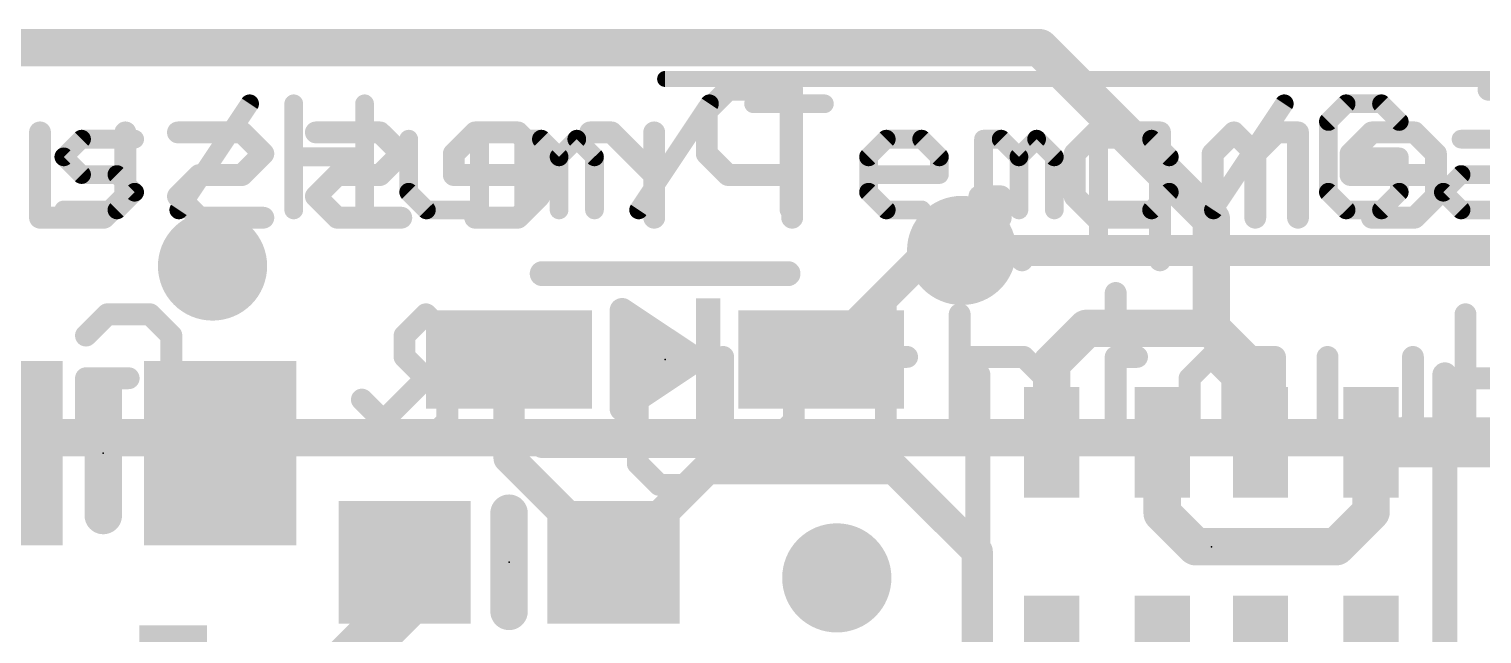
# Model space of a CAD drawing. Extents: x -3.4 to 34.1, y -8.2 to 24.4.
# Drawn here: x 7.52 to 19.35, y 10.72 to 15.65 of the extents above; entities that cross this region are included whole.
import ezdxf

# ---------------------------------------------------------------- set-up
doc = ezdxf.new("R2010")
doc.units = 0
for name, color, linetype in [('1', 12, 'CONTINUOUS'), ('16', 5, 'CONTINUOUS'), ('18', 110, 'CONTINUOUS'), ('21', 40, 'CONTINUOUS'), ('22', 6, 'CONTINUOUS'), ('23', 40, 'CONTINUOUS'), ('47', 253, 'CONTINUOUS')]:
    doc.layers.add(name, color=color, linetype=linetype)

# ---------------------------------------------------------------- blocks, each defined once
blk = doc.blocks.new('RECT')
blk.add_solid([(-0.5, -0.5), (0.5, -0.5), (-0.5, 0.5), (0.5, 0.5)])
blk = doc.blocks.new('ROUNDV')
at = {"const_width": 0.5}
blk.add_lwpolyline([(0, -0.25, 1), (0, 0.25, 1), (0, -0.25)], format="xyb", dxfattribs=at)

msp = doc.modelspace()

# ---------------------------------------------------------------- linework, layer by layer
at = {"layer": '1'}
for points, const_width in [([(7.112, 15.494), (15.748, 15.494)], 0.3048), ([(15.748, 15.494), (17.145, 14.097)], 0.3048), ([(17.145, 14.097), (17.145, 13.208)], 0.3048), ([(13.97, 12.954), (14.859, 13.843)], 0.254), ([(14.859, 13.843), (15.113, 13.843)], 0.254), ([(16.129, 13.208), (15.845, 12.924)], 0.3048), ([(17.145, 13.208), (16.129, 13.208)], 0.3048), ([(17.545, 12.808), (17.145, 13.208)], 0.3048), ([(11.43, 12.954), (11.43, 12.153)], 0.254), ([(15.845, 12.924), (15.845, 12.28)], 0.3048), ([(17.545, 12.28), (17.545, 12.808)], 0.3048), ([(16.745, 12.28), (16.745, 11.703)], 0.3048), ([(18.445, 12.28), (19.812, 12.28)], 0.4064), ([(18.445, 11.714), (18.445, 12.28)], 0.3048), ([(12.28, 11.303), (11.43, 12.153)], 0.254), ([(13.042, 12.065), (12.28, 11.303)], 0.254), ([(14.566, 12.065), (13.042, 12.065)], 0.254), ([(15.24, 11.391), (14.566, 12.065)], 0.254), ([(16.745, 11.703), (17.018, 11.43)], 0.3048), ([(18.161, 11.43), (18.445, 11.714)], 0.3048), ([(10.58, 10.961), (10.58, 11.303)], 0.4064), ([(15.24, 9.525), (15.24, 11.391)], 0.254), ([(17.018, 11.43), (18.161, 11.43)], 0.3048), ([(10.033, 10.414), (10.58, 10.961)], 0.4064)]:
    msp.add_lwpolyline(points, dxfattribs=dict(at, const_width=const_width))
for points, const_width in [([(15.8019, 15.5479, 1), (15.6941, 15.4401)], 0.1524), ([(15.748, 15.4178, 1), (15.748, 15.5702)], 0.1524), ([(17.2212, 14.097, 1), (17.0688, 14.097)], 0.1524), ([(17.0911, 14.0431, 1), (17.1989, 14.1509)], 0.1524), ([(14.859, 13.9065, 1), (14.859, 13.7795)], 0.127), ([(14.9039, 13.7981, 1), (14.8141, 13.8879)], 0.127), ([(15.113, 13.7795, 1), (15.113, 13.9065)], 0.127), ([(16.129, 13.2842, 1), (16.129, 13.1318)], 0.1524), ([(16.1829, 13.1541, 1), (16.0751, 13.2619)], 0.1524), ([(17.1989, 13.2619, 1), (17.0911, 13.1541)], 0.1524), ([(17.145, 13.1318, 1), (17.145, 13.2842)], 0.1524), ([(17.0688, 13.208, 1), (17.2212, 13.208)], 0.1524), ([(11.4935, 12.954, 1), (11.3665, 12.954)], 0.127), ([(13.9251, 12.9989, 1), (14.0149, 12.9091)], 0.127), ([(15.9212, 12.924, 1), (15.7688, 12.924)], 0.1524), ([(15.7911, 12.9779, 1), (15.8989, 12.8701)], 0.1524), ([(17.6212, 12.808, 1), (17.4688, 12.808)], 0.1524), ([(17.4911, 12.7541, 1), (17.5989, 12.8619)], 0.1524), ([(16.8212, 12.28, 1), (16.6688, 12.28)], 0.1524), ([(18.445, 12.3816, 1), (18.445, 12.1784)], 0.2032), ([(18.5212, 12.28, 1), (18.3688, 12.28)], 0.1524), ([(15.7688, 12.28, 1), (15.9212, 12.28)], 0.1524), ([(17.4688, 12.28, 1), (17.6212, 12.28)], 0.1524), ([(11.4749, 12.1979, 1), (11.3851, 12.1081)], 0.127), ([(11.3665, 12.153, 1), (11.4935, 12.153)], 0.127), ([(13.042, 12.1285, 1), (13.042, 12.0015)], 0.127), ([(13.0869, 12.0201, 1), (12.9971, 12.1099)], 0.127), ([(14.6109, 12.1099, 1), (14.5211, 12.0201)], 0.127), ([(14.566, 12.0015, 1), (14.566, 12.1285)], 0.127), ([(16.7989, 11.7569, 1), (16.6911, 11.6491)], 0.1524), ([(18.4989, 11.6601, 1), (18.3911, 11.7679)], 0.1524), ([(16.6688, 11.703, 1), (16.8212, 11.703)], 0.1524), ([(18.3688, 11.714, 1), (18.5212, 11.714)], 0.1524), ([(10.6816, 11.303, 1), (10.4784, 11.303)], 0.2032), ([(15.3035, 11.391, 1), (15.1765, 11.391)], 0.127), ([(15.1951, 11.3461, 1), (15.2849, 11.4359)], 0.127), ([(17.018, 11.5062, 1), (17.018, 11.3538)], 0.1524), ([(16.9641, 11.3761, 1), (17.0719, 11.4839)], 0.1524), ([(18.1071, 11.4839, 1), (18.2149, 11.3761)], 0.1524), ([(18.161, 11.3538, 1), (18.161, 11.5062)], 0.1524), ([(12.2351, 11.3479, 1), (12.3249, 11.2581)], 0.127), ([(12.2351, 11.2581, 1), (12.3249, 11.3479)], 0.127), ([(10.6518, 10.8892, 1), (10.5082, 11.0328)], 0.2032), ([(10.4784, 10.961, 1), (10.6816, 10.961)], 0.2032)]:
    msp.add_lwpolyline(points, format="xyb", dxfattribs=dict(at, const_width=const_width))
at = {"layer": '16'}
for points, const_width in [([(15.113, 13.843), (20.828, 13.843)], 0.254), ([(5.8166, 12.319), (19.812, 12.319)], 0.3048)]:
    msp.add_lwpolyline(points, dxfattribs=dict(at, const_width=const_width))
at = {"layer": '16', "const_width": 0.127}
msp.add_lwpolyline([(15.113, 13.9065, 1), (15.113, 13.7795)], format="xyb", dxfattribs=at)
at = {"layer": '21'}
for points, const_width in [([(8.7424, 14.1732), (9.3186, 15.0375)], 0.1524), ([(9.6779, 14.1732), (9.6779, 15.0375)], 0.1524), ([(10.2541, 15.0375), (10.2541, 14.1732)], 0.1524), ([(12.4845, 14.1732), (13.0607, 15.0375)], 0.1524), ([(13.42, 15.0375), (13.9962, 15.0375)], 0.1524), ([(13.7081, 14.1732), (13.7081, 15.0375)], 0.1524), ([(17.1621, 14.1732), (17.7383, 15.0375)], 0.1524), ([(18.2416, 15.0375), (18.0976, 14.8935)], 0.1524), ([(18.5298, 15.0375), (18.2416, 15.0375)], 0.1524), ([(18.6738, 14.8935), (18.5298, 15.0375)], 0.1524), ([(18.0976, 14.8935), (18.0976, 14.3173)], 0.1524), ([(7.8069, 14.6054), (7.9509, 14.7494)], 0.1524), ([(7.9509, 14.7494), (8.3831, 14.7494)], 0.1524), ([(10.6134, 14.7494), (10.6134, 14.3173)], 0.1524), ([(11.1897, 14.1732), (11.1897, 14.7494)], 0.1524), ([(11.549, 14.1732), (11.549, 14.7494)], 0.1524), ([(11.549, 14.7494), (11.693, 14.7494)], 0.1524), ([(11.693, 14.7494), (11.8371, 14.6054)], 0.1524), ([(11.8371, 14.6054), (11.9811, 14.7494)], 0.1524), ([(11.9811, 14.7494), (12.1252, 14.6054)], 0.1524), ([(14.3555, 14.6054), (14.4996, 14.7494)], 0.1524), ([(14.4996, 14.7494), (14.7877, 14.7494)], 0.1524), ([(14.7877, 14.7494), (14.9317, 14.6054)], 0.1524), ([(15.291, 14.1732), (15.291, 14.7494)], 0.1524), ([(15.291, 14.7494), (15.4351, 14.7494)], 0.1524), ([(15.4351, 14.7494), (15.5791, 14.6054)], 0.1524), ([(15.5791, 14.6054), (15.7232, 14.7494)], 0.1524), ([(15.7232, 14.7494), (15.8673, 14.6054)], 0.1524), ([(16.2265, 13.8851), (16.2265, 14.7494)], 0.1524), ([(16.2265, 14.7494), (16.6587, 14.7494)], 0.1524), ([(16.6587, 14.7494), (16.8028, 14.6054)], 0.1524), ([(19.1772, 14.7494), (19.4653, 14.7494)], 0.1524), ([(7.9509, 14.4613), (7.8069, 14.6054)], 0.1524), ([(9.6779, 14.6054), (10.2541, 14.6054)], 0.1524), ([(11.8371, 14.6054), (11.8371, 14.1732)], 0.1524), ([(12.1252, 14.6054), (12.1252, 14.1732)], 0.1524), ([(14.3555, 14.3173), (14.3555, 14.6054)], 0.1524), ([(14.9317, 14.6054), (14.9317, 14.4613)], 0.1524), ([(15.5791, 14.6054), (15.5791, 14.1732)], 0.1524), ([(15.8673, 14.6054), (15.8673, 14.1732)], 0.1524), ([(16.8028, 14.6054), (16.8028, 14.3173)], 0.1524), ([(18.6738, 14.6054), (18.3857, 14.6054)], 0.1524), ([(18.6738, 14.3173), (18.6738, 14.6054)], 0.1524), ([(8.239, 14.4613), (7.9509, 14.4613)], 0.1524), ([(8.3831, 14.3173), (8.239, 14.4613)], 0.1524), ([(14.9317, 14.4613), (14.3555, 14.4613)], 0.1524), ([(19.0331, 14.3173), (19.1772, 14.4613)], 0.1524), ([(19.1772, 14.4613), (19.6093, 14.4613)], 0.1524), ([(8.239, 14.1732), (8.3831, 14.3173)], 0.1524), ([(10.6134, 14.3173), (10.7575, 14.1732)], 0.1524), ([(14.4996, 14.1732), (14.3555, 14.3173)], 0.1524), ([(16.8028, 14.3173), (16.6587, 14.1732)], 0.1524), ([(18.0976, 14.3173), (18.2416, 14.1732)], 0.1524), ([(18.5298, 14.1732), (18.6738, 14.3173)], 0.1524), ([(19.1772, 14.1732), (19.0331, 14.3173)], 0.1524), ([(7.8069, 14.1732), (8.239, 14.1732)], 0.1524), ([(10.7575, 14.1732), (11.1897, 14.1732)], 0.1524), ([(14.7877, 14.1732), (14.4996, 14.1732)], 0.1524), ([(16.6587, 14.1732), (16.2265, 14.1732)], 0.1524), ([(18.2416, 14.1732), (18.5298, 14.1732)], 0.1524), ([(19.6093, 14.1732), (19.1772, 14.1732)], 0.1524), ([(11.7, 13.654), (13.7, 13.654)], 0.2032), ([(12.35, 12.554), (12.35, 13.354)], 0.2032), ([(12.35, 13.354), (12.95, 12.954)], 0.2032), ([(12.5, 12.754), (12.5, 13.154)], 0.2032), ([(12.5, 13.154), (12.8, 12.954)], 0.2032), ([(12.95, 12.954), (12.35, 12.554)], 0.2032), ([(12.5, 13.0048), (12.7238, 13.0048)], 0.2032), ([(12.8, 12.954), (12.5, 12.754)], 0.2032), ([(12.5, 12.8016), (12.5714, 12.8016)], 0.2032), ([(15.245, 10.03), (15.245, 12.83)], 0.2032), ([(19.045, 12.83), (19.045, 10.03)], 0.2032), ([(8.128, 12.7), (8.128, 11.684)], 0.3048), ([(13.7, 12.254), (11.7, 12.254)], 0.2032), ([(11.43, 10.903), (11.43, 11.703)], 0.3048)]:
    msp.add_lwpolyline(points, dxfattribs=dict(at, const_width=const_width))
for points, const_width in [([(9.3503, 15.0164, 1), (9.2869, 15.0587)], 0.0762), ([(9.716, 15.0375, 1), (9.6398, 15.0375)], 0.0762), ([(10.2922, 15.0375, 1), (10.216, 15.0375)], 0.0762), ([(13.0924, 15.0164, 1), (13.029, 15.0587)], 0.0762), ([(13.42, 15.0756, 1), (13.42, 14.9994)], 0.0762), ([(13.7462, 15.0375, 1), (13.67, 15.0375)], 0.0762), ([(13.9962, 14.9994, 1), (13.9962, 15.0756)], 0.0762), ([(17.77, 15.0164, 1), (17.7066, 15.0587)], 0.0762), ([(18.2416, 15.0756, 1), (18.2416, 14.9994)], 0.0762), ([(18.2686, 15.0106, 1), (18.2147, 15.0645)], 0.0762), ([(18.5567, 15.0645, 1), (18.5028, 15.0106)], 0.0762), ([(18.5298, 14.9994, 1), (18.5298, 15.0756)], 0.0762), ([(18.0706, 14.9204, 1), (18.1245, 14.8665)], 0.0762), ([(18.1357, 14.8935, 1), (18.0595, 14.8935)], 0.0762), ([(18.6469, 14.8665, 1), (18.7008, 14.9204)], 0.0762), ([(7.9509, 14.7875, 1), (7.9509, 14.7113)], 0.0762), ([(7.9779, 14.7225, 1), (7.924, 14.7764)], 0.0762), ([(8.3831, 14.7113, 1), (8.3831, 14.7875)], 0.0762), ([(10.6515, 14.7494, 1), (10.5753, 14.7494)], 0.0762), ([(11.2278, 14.7494, 1), (11.1516, 14.7494)], 0.0762), ([(11.5871, 14.7494, 1), (11.5109, 14.7494)], 0.0762), ([(11.549, 14.7875, 1), (11.549, 14.7113)], 0.0762), ([(11.72, 14.7764, 1), (11.6661, 14.7225)], 0.0762), ([(11.693, 14.7113, 1), (11.693, 14.7875)], 0.0762), ([(12.0081, 14.7764, 1), (11.9542, 14.7225)], 0.0762), ([(12.0081, 14.7225, 1), (11.9542, 14.7764)], 0.0762), ([(14.4996, 14.7875, 1), (14.4996, 14.7113)], 0.0762), ([(14.5265, 14.7225, 1), (14.4726, 14.7764)], 0.0762), ([(14.8146, 14.7764, 1), (14.7607, 14.7225)], 0.0762), ([(14.7877, 14.7113, 1), (14.7877, 14.7875)], 0.0762), ([(15.3291, 14.7494, 1), (15.2529, 14.7494)], 0.0762), ([(15.291, 14.7875, 1), (15.291, 14.7113)], 0.0762), ([(15.462, 14.7764, 1), (15.4081, 14.7225)], 0.0762), ([(15.4351, 14.7113, 1), (15.4351, 14.7875)], 0.0762), ([(15.7501, 14.7764, 1), (15.6963, 14.7225)], 0.0762), ([(15.7501, 14.7225, 1), (15.6963, 14.7764)], 0.0762), ([(16.2646, 14.7494, 1), (16.1884, 14.7494)], 0.0762), ([(16.2265, 14.7875, 1), (16.2265, 14.7113)], 0.0762), ([(16.6857, 14.7764, 1), (16.6318, 14.7225)], 0.0762), ([(16.6587, 14.7113, 1), (16.6587, 14.7875)], 0.0762), ([(19.1772, 14.7875, 1), (19.1772, 14.7113)], 0.0762), ([(7.8338, 14.6323, 1), (7.7799, 14.5784)], 0.0762), ([(7.7799, 14.6323, 1), (7.8338, 14.5784)], 0.0762), ([(9.6779, 14.6435, 1), (9.6779, 14.5673)], 0.0762), ([(10.2541, 14.5673, 1), (10.2541, 14.6435)], 0.0762), ([(11.8101, 14.6323, 1), (11.864, 14.5784)], 0.0762), ([(11.8752, 14.6054, 1), (11.799, 14.6054)], 0.0762), ([(11.8101, 14.5784, 1), (11.864, 14.6323)], 0.0762), ([(12.1633, 14.6054, 1), (12.0871, 14.6054)], 0.0762), ([(12.0982, 14.5784, 1), (12.1521, 14.6323)], 0.0762), ([(14.3936, 14.6054, 1), (14.3174, 14.6054)], 0.0762), ([(14.3286, 14.6323, 1), (14.3825, 14.5784)], 0.0762), ([(14.9698, 14.6054, 1), (14.8936, 14.6054)], 0.0762), ([(14.9048, 14.5784, 1), (14.9587, 14.6323)], 0.0762), ([(15.6172, 14.6054, 1), (15.541, 14.6054)], 0.0762), ([(15.5522, 14.6323, 1), (15.6061, 14.5784)], 0.0762), ([(15.5522, 14.5784, 1), (15.6061, 14.6323)], 0.0762), ([(15.9054, 14.6054, 1), (15.8292, 14.6054)], 0.0762), ([(15.8403, 14.5784, 1), (15.8942, 14.6323)], 0.0762), ([(16.8409, 14.6054, 1), (16.7647, 14.6054)], 0.0762), ([(16.7758, 14.5784, 1), (16.8297, 14.6323)], 0.0762), ([(18.3857, 14.6435, 1), (18.3857, 14.5673)], 0.0762), ([(18.7119, 14.6054, 1), (18.6357, 14.6054)], 0.0762), ([(18.6738, 14.5673, 1), (18.6738, 14.6435)], 0.0762), ([(7.9509, 14.4994, 1), (7.9509, 14.4232)], 0.0762), ([(7.924, 14.4344, 1), (7.9779, 14.4883)], 0.0762), ([(8.266, 14.4883, 1), (8.2121, 14.4344)], 0.0762), ([(8.239, 14.4232, 1), (8.239, 14.4994)], 0.0762), ([(14.3555, 14.4994, 1), (14.3555, 14.4232)], 0.0762), ([(14.8936, 14.4613, 1), (14.9698, 14.4613)], 0.0762), ([(14.9317, 14.4232, 1), (14.9317, 14.4994)], 0.0762), ([(19.1772, 14.4994, 1), (19.1772, 14.4232)], 0.0762), ([(19.2041, 14.4344, 1), (19.1502, 14.4883)], 0.0762), ([(8.41, 14.2903, 1), (8.3562, 14.3442)], 0.0762), ([(8.3562, 14.2903, 1), (8.41, 14.3442)], 0.0762), ([(10.6404, 14.3442, 1), (10.5865, 14.2903)], 0.0762), ([(10.5753, 14.3173, 1), (10.6515, 14.3173)], 0.0762), ([(14.3825, 14.3442, 1), (14.3286, 14.2903)], 0.0762), ([(14.3174, 14.3173, 1), (14.3936, 14.3173)], 0.0762), ([(16.7647, 14.3173, 1), (16.8409, 14.3173)], 0.0762), ([(16.8297, 14.2903, 1), (16.7758, 14.3442)], 0.0762), ([(18.1245, 14.3442, 1), (18.0706, 14.2903)], 0.0762), ([(18.0595, 14.3173, 1), (18.1357, 14.3173)], 0.0762), ([(18.6357, 14.3173, 1), (18.7119, 14.3173)], 0.0762), ([(18.7008, 14.2903, 1), (18.6469, 14.3442)], 0.0762), ([(19.06, 14.3442, 1), (19.0062, 14.2903)], 0.0762), ([(19.0062, 14.3442, 1), (19.06, 14.2903)], 0.0762), ([(7.8069, 14.2113, 1), (7.8069, 14.1351)], 0.0762), ([(8.2121, 14.2001, 1), (8.266, 14.1463)], 0.0762), ([(8.239, 14.1351, 1), (8.239, 14.2113)], 0.0762), ([(8.7107, 14.1943, 1), (8.7741, 14.1521)], 0.0762), ([(9.6398, 14.1732, 1), (9.716, 14.1732)], 0.0762), ([(10.216, 14.1732, 1), (10.2922, 14.1732)], 0.0762), ([(10.7575, 14.2113, 1), (10.7575, 14.1351)], 0.0762), ([(10.7305, 14.1463, 1), (10.7844, 14.2001)], 0.0762), ([(11.1516, 14.1732, 1), (11.2278, 14.1732)], 0.0762), ([(11.1897, 14.1351, 1), (11.1897, 14.2113)], 0.0762), ([(11.5109, 14.1732, 1), (11.5871, 14.1732)], 0.0762), ([(11.799, 14.1732, 1), (11.8752, 14.1732)], 0.0762), ([(12.0871, 14.1732, 1), (12.1633, 14.1732)], 0.0762), ([(12.4528, 14.1943, 1), (12.5162, 14.1521)], 0.0762), ([(13.67, 14.1732, 1), (13.7462, 14.1732)], 0.0762), ([(14.4996, 14.2113, 1), (14.4996, 14.1351)], 0.0762), ([(14.4726, 14.1463, 1), (14.5265, 14.2001)], 0.0762), ([(14.7877, 14.1351, 1), (14.7877, 14.2113)], 0.0762), ([(15.2529, 14.1732, 1), (15.3291, 14.1732)], 0.0762), ([(15.541, 14.1732, 1), (15.6172, 14.1732)], 0.0762), ([(15.8292, 14.1732, 1), (15.9054, 14.1732)], 0.0762), ([(16.2265, 14.2113, 1), (16.2265, 14.1351)], 0.0762), ([(16.6318, 14.2001, 1), (16.6857, 14.1463)], 0.0762), ([(16.6587, 14.1351, 1), (16.6587, 14.2113)], 0.0762), ([(17.1304, 14.1943, 1), (17.1938, 14.1521)], 0.0762), ([(18.2416, 14.2113, 1), (18.2416, 14.1351)], 0.0762), ([(18.2147, 14.1463, 1), (18.2686, 14.2001)], 0.0762), ([(18.5028, 14.2001, 1), (18.5567, 14.1463)], 0.0762), ([(18.5298, 14.1351, 1), (18.5298, 14.2113)], 0.0762), ([(19.1772, 14.2113, 1), (19.1772, 14.1351)], 0.0762), ([(19.1502, 14.1463, 1), (19.2041, 14.2001)], 0.0762), ([(16.1884, 13.8851, 1), (16.2646, 13.8851)], 0.0762), ([(11.7, 13.7048, 1), (11.7, 13.6032)], 0.1016), ([(13.7, 13.6032, 1), (13.7, 13.7048)], 0.1016), ([(12.4008, 13.354, 1), (12.2992, 13.354)], 0.1016), ([(12.3782, 13.3963, 1), (12.3218, 13.3117)], 0.1016), ([(12.5508, 13.154, 1), (12.4492, 13.154)], 0.1016), ([(12.5282, 13.1963, 1), (12.4718, 13.1117)], 0.1016), ([(12.5, 13.0556, 1), (12.5, 12.954)], 0.1016), ([(12.7238, 12.954, 1), (12.7238, 13.0556)], 0.1016), ([(12.8282, 12.9117, 1), (12.7718, 12.9963)], 0.1016), ([(12.7718, 12.9117, 1), (12.8282, 12.9963)], 0.1016), ([(12.9782, 12.9117, 1), (12.9218, 12.9963)], 0.1016), ([(12.9218, 12.9117, 1), (12.9782, 12.9963)], 0.1016), ([(12.5, 12.8524, 1), (12.5, 12.7508)], 0.1016), ([(12.5714, 12.7508, 1), (12.5714, 12.8524)], 0.1016), ([(15.2958, 12.83, 1), (15.1942, 12.83)], 0.1016), ([(19.0958, 12.83, 1), (18.9942, 12.83)], 0.1016), ([(8.2042, 12.7, 1), (8.0518, 12.7)], 0.1524), ([(12.4718, 12.7963, 1), (12.5282, 12.7117)], 0.1016), ([(12.4492, 12.754, 1), (12.5508, 12.754)], 0.1016), ([(12.3218, 12.5963, 1), (12.3782, 12.5117)], 0.1016), ([(12.2992, 12.554, 1), (12.4008, 12.554)], 0.1016), ([(11.7, 12.3048, 1), (11.7, 12.2032)], 0.1016), ([(13.7, 12.2032, 1), (13.7, 12.3048)], 0.1016), ([(11.5062, 11.703, 1), (11.3538, 11.703)], 0.1524), ([(8.0518, 11.684, 1), (8.2042, 11.684)], 0.1524), ([(11.3538, 10.903, 1), (11.5062, 10.903)], 0.1524)]:
    msp.add_lwpolyline(points, format="xyb", dxfattribs=dict(at, const_width=const_width))
at = {"layer": '22', "const_width": 0.1778}
for points in [[(13.2126, 15.152), (13.0389, 14.9783)], [(13.7337, 15.152), (13.2126, 15.152)], [(13.7337, 14.1097), (13.7337, 15.152)], [(20.0953, 15.152), (19.4004, 15.152)], [(13.0389, 14.9783), (13.0389, 14.6308)], [(7.6129, 14.1097), (7.6129, 14.8046)], [(8.3077, 14.8046), (8.3077, 14.2834)], [(9.2566, 14.8046), (8.7355, 14.8046)], [(9.4303, 14.6308), (9.2566, 14.8046)], [(10.3793, 14.8046), (9.8581, 14.8046)], [(10.553, 14.6308), (10.3793, 14.8046)], [(11.1544, 14.8046), (10.9807, 14.6308)], [(11.5019, 14.8046), (11.1544, 14.8046)], [(11.6756, 14.6308), (11.5019, 14.8046)], [(12.2637, 14.8046), (12.09, 14.8046)], [(12.6111, 14.4571), (12.2637, 14.8046)], [(12.6111, 14.1097), (12.6111, 14.8046)], [(16.2062, 14.8046), (16.0325, 14.6308)], [(16.7274, 14.8046), (16.2062, 14.8046)], [(16.7274, 13.7623), (16.7274, 14.8046)], [(17.3289, 14.8046), (17.1552, 14.6308)], [(17.5026, 14.6308), (17.3289, 14.8046)], [(17.6763, 14.8046), (17.5026, 14.6308)], [(17.85, 14.8046), (17.6763, 14.8046)], [(17.85, 14.1097), (17.85, 14.8046)], [(18.4515, 14.8046), (18.2778, 14.6308)], [(18.7989, 14.8046), (18.4515, 14.8046)], [(18.9726, 14.6308), (18.7989, 14.8046)], [(9.2566, 14.4571), (9.4303, 14.6308)], [(10.3793, 14.4571), (10.553, 14.6308)], [(10.9807, 14.6308), (10.9807, 14.4571)], [(11.6756, 14.2834), (11.6756, 14.6308)], [(13.0389, 14.6308), (13.2126, 14.4571)], [(16.0325, 14.6308), (16.0325, 14.2834)], [(17.1552, 14.6308), (17.1552, 14.1097)], [(17.5026, 14.6308), (17.5026, 14.1097)], [(18.2778, 14.6308), (18.2778, 14.4571)], [(18.9726, 14.2834), (18.9726, 14.6308)], [(8.7355, 14.2834), (8.9092, 14.4571)], [(8.9092, 14.4571), (9.2566, 14.4571)], [(9.8581, 14.2834), (10.0318, 14.4571)], [(10.0318, 14.4571), (10.3793, 14.4571)], [(10.9807, 14.4571), (11.6756, 14.4571)], [(13.2126, 14.4571), (13.7337, 14.4571)], [(18.2778, 14.4571), (18.9726, 14.4571)], [(8.3077, 14.2834), (8.134, 14.1097)], [(8.9092, 14.1097), (8.7355, 14.2834)], [(10.0318, 14.1097), (9.8581, 14.2834)], [(11.5019, 14.1097), (11.6756, 14.2834)], [(15.2573, 14.1097), (15.2573, 14.2834)], [(15.2573, 14.2834), (15.4311, 14.2834)], [(15.4311, 14.2834), (15.4311, 14.1097)], [(16.0325, 14.2834), (16.2062, 14.1097)], [(18.7989, 14.1097), (18.9726, 14.2834)], [(8.134, 14.1097), (7.6129, 14.1097)], [(9.4303, 14.1097), (8.9092, 14.1097)], [(10.553, 14.1097), (10.0318, 14.1097)], [(11.1544, 14.1097), (11.5019, 14.1097)], [(15.6048, 13.7623), (15.2573, 14.1097)], [(15.4311, 14.1097), (15.2573, 14.1097)], [(16.2062, 14.1097), (16.7274, 14.1097)], [(18.4515, 14.1097), (18.7989, 14.1097)], [(14.4955, 13.4969), (14.4955, 13.3232)], [(16.3666, 13.4969), (16.3666, 13.3232)], [(7.9871, 13.1495), (8.1608, 13.3232)], [(8.1608, 13.3232), (8.5082, 13.3232)], [(8.5082, 13.3232), (8.6819, 13.1495)], [(10.5797, 13.1495), (10.7535, 13.3232)], [(10.7535, 13.3232), (10.9272, 13.1495)], [(15.097, 13.3232), (15.097, 12.2809)], [(19.2133, 13.3232), (19.2133, 12.2809)], [(8.6819, 13.1495), (8.6819, 12.4546)], [(10.5797, 12.9758), (10.5797, 13.1495)], [(10.9272, 13.1495), (10.9272, 12.9758)], [(13.7471, 13.1495), (13.7471, 12.4546)], [(10.9272, 12.9758), (10.2323, 12.2809)], [(10.9272, 12.6283), (10.5797, 12.9758)], [(12.4776, 12.9758), (12.4776, 12.1072)], [(13.1724, 12.9758), (13.1724, 12.4546)], [(13.9208, 12.9758), (13.5734, 12.9758)], [(14.6692, 12.9758), (14.4955, 12.9758)], [(14.4955, 12.9758), (14.4955, 12.2809)], [(15.6182, 12.9758), (15.097, 12.9758)], [(15.7919, 12.802), (15.6182, 12.9758)], [(16.5403, 12.9758), (16.3666, 12.9758)], [(16.3666, 12.9758), (16.3666, 12.2809)], [(17.1418, 12.9758), (16.9681, 12.802)], [(17.3155, 12.802), (17.1418, 12.9758)], [(17.4892, 12.9758), (17.3155, 12.802)], [(17.6629, 12.9758), (17.4892, 12.9758)], [(17.6629, 12.2809), (17.6629, 12.9758)], [(18.0907, 12.2809), (18.0907, 12.9758)], [(18.7855, 12.9758), (18.7855, 12.4546)], [(7.9871, 12.4546), (7.9871, 12.802)], [(7.9871, 12.802), (8.3345, 12.802)], [(15.7919, 12.4546), (15.7919, 12.802)], [(16.9681, 12.802), (16.9681, 12.2809)], [(17.3155, 12.802), (17.3155, 12.2809)], [(19.9082, 12.802), (19.2133, 12.802)], [(7.5593, 12.4546), (7.3856, 12.6283)], [(10.2323, 12.6283), (10.5797, 12.2809)], [(10.9272, 12.4546), (10.9272, 12.6283)], [(7.3856, 12.2809), (7.5593, 12.4546)], [(8.1608, 12.2809), (7.9871, 12.4546)], [(8.6819, 12.4546), (8.5082, 12.2809)], [(10.7535, 12.2809), (10.9272, 12.4546)], [(13.1724, 12.4546), (12.9987, 12.2809)], [(13.7471, 12.4546), (13.5734, 12.2809)], [(15.6182, 12.2809), (15.7919, 12.4546)], [(18.7855, 12.4546), (18.6118, 12.2809)], [(8.5082, 12.2809), (8.1608, 12.2809)], [(10.5797, 12.2809), (10.7535, 12.2809)], [(12.9987, 12.2809), (12.4776, 12.2809)], [(14.6692, 12.2809), (14.3218, 12.2809)], [(15.097, 12.2809), (15.6182, 12.2809)], [(16.5403, 12.2809), (16.1929, 12.2809)], [(18.6118, 12.2809), (18.0907, 12.2809)], [(12.4776, 12.1072), (12.6513, 11.9335)], [(12.6513, 11.9335), (12.825, 11.9335)]]:
    msp.add_lwpolyline(points, dxfattribs=at)
at = {"layer": '22', "const_width": 0.0889}
for points in [[(13.2126, 15.1964, 1), (13.2126, 15.1075)], [(13.244, 15.1206, 1), (13.1812, 15.1834)], [(13.7782, 15.152, 1), (13.6893, 15.152)], [(13.7337, 15.1075, 1), (13.7337, 15.1964)], [(19.4004, 15.1964, 1), (19.4004, 15.1075)], [(13.0074, 15.0097, 1), (13.0703, 14.9468)], [(13.0833, 14.9783, 1), (12.9944, 14.9783)], [(7.6573, 14.8046, 1), (7.5684, 14.8046)], [(8.3522, 14.8046, 1), (8.2633, 14.8046)], [(8.7355, 14.849, 1), (8.7355, 14.7601)], [(9.2881, 14.836, 1), (9.2252, 14.7731)], [(9.2566, 14.7601, 1), (9.2566, 14.849)], [(9.8581, 14.849, 1), (9.8581, 14.7601)], [(10.4107, 14.836, 1), (10.3478, 14.7731)], [(10.3793, 14.7601, 1), (10.3793, 14.849)], [(11.1544, 14.849, 1), (11.1544, 14.7601)], [(11.1859, 14.7731, 1), (11.123, 14.836)], [(11.5333, 14.836, 1), (11.4704, 14.7731)], [(11.5019, 14.7601, 1), (11.5019, 14.849)], [(12.09, 14.849, 1), (12.09, 14.7601)], [(12.2951, 14.836, 1), (12.2323, 14.7731)], [(12.2637, 14.7601, 1), (12.2637, 14.849)], [(12.6556, 14.8046, 1), (12.5667, 14.8046)], [(16.2062, 14.849, 1), (16.2062, 14.7601)], [(16.2377, 14.7731, 1), (16.1748, 14.836)], [(16.7718, 14.8046, 1), (16.6829, 14.8046)], [(16.7274, 14.7601, 1), (16.7274, 14.849)], [(17.3603, 14.836, 1), (17.2974, 14.7731)], [(17.3603, 14.7731, 1), (17.2974, 14.836)], [(17.6763, 14.849, 1), (17.6763, 14.7601)], [(17.7077, 14.7731, 1), (17.6449, 14.836)], [(17.8945, 14.8046, 1), (17.8056, 14.8046)], [(17.85, 14.7601, 1), (17.85, 14.849)], [(18.4515, 14.849, 1), (18.4515, 14.7601)], [(18.4829, 14.7731, 1), (18.4201, 14.836)], [(18.8304, 14.836, 1), (18.7675, 14.7731)], [(18.7989, 14.7601, 1), (18.7989, 14.849)], [(9.3989, 14.5994, 1), (9.4618, 14.6623)], [(9.4618, 14.5994, 1), (9.3989, 14.6623)], [(10.5844, 14.5994, 1), (10.5215, 14.6623)], [(10.5215, 14.5994, 1), (10.5844, 14.6623)], [(11.0252, 14.6308, 1), (10.9363, 14.6308)], [(10.9493, 14.6623, 1), (11.0122, 14.5994)], [(11.72, 14.6308, 1), (11.6311, 14.6308)], [(11.6442, 14.5994, 1), (11.707, 14.6623)], [(13.0703, 14.6623, 1), (13.0074, 14.5994)], [(12.9944, 14.6308, 1), (13.0833, 14.6308)], [(16.077, 14.6308, 1), (15.9881, 14.6308)], [(16.0011, 14.6623, 1), (16.064, 14.5994)], [(17.1237, 14.6623, 1), (17.1866, 14.5994)], [(17.1996, 14.6308, 1), (17.1107, 14.6308)], [(17.547, 14.6308, 1), (17.4581, 14.6308)], [(17.4712, 14.6623, 1), (17.534, 14.5994)], [(17.4712, 14.5994, 1), (17.534, 14.6623)], [(18.3222, 14.6308, 1), (18.2333, 14.6308)], [(18.2463, 14.6623, 1), (18.3092, 14.5994)], [(19.0171, 14.6308, 1), (18.9282, 14.6308)], [(18.9412, 14.5994, 1), (19.0041, 14.6623)], [(8.9092, 14.5016, 1), (8.9092, 14.4127)], [(8.9406, 14.4257, 1), (8.8778, 14.4886)], [(9.2566, 14.4127, 1), (9.2566, 14.5016)], [(10.0318, 14.5016, 1), (10.0318, 14.4127)], [(10.0633, 14.4257, 1), (10.0004, 14.4886)], [(10.3793, 14.4127, 1), (10.3793, 14.5016)], [(10.9807, 14.5016, 1), (10.9807, 14.4127)], [(11.6756, 14.4127, 1), (11.6756, 14.5016)], [(13.2126, 14.5016, 1), (13.2126, 14.4127)], [(13.7337, 14.4127, 1), (13.7337, 14.5016)], [(18.2778, 14.5016, 1), (18.2778, 14.4127)], [(18.9726, 14.4127, 1), (18.9726, 14.5016)], [(9.2252, 14.4886, 1), (9.2881, 14.4257)], [(10.3478, 14.4886, 1), (10.4107, 14.4257)], [(10.9363, 14.4571, 1), (11.0252, 14.4571)], [(12.5797, 14.4257, 1), (12.6425, 14.4886)], [(13.1812, 14.4257, 1), (13.244, 14.4886)], [(18.2333, 14.4571, 1), (18.3222, 14.4571)], [(8.2633, 14.2834, 1), (8.3522, 14.2834)], [(8.3392, 14.252, 1), (8.2763, 14.3148)], [(8.7669, 14.3148, 1), (8.7041, 14.252)], [(8.7041, 14.3148, 1), (8.7669, 14.252)], [(9.8895, 14.3148, 1), (9.8267, 14.252)], [(9.8267, 14.3148, 1), (9.8895, 14.252)], [(11.6311, 14.2834, 1), (11.72, 14.2834)], [(11.707, 14.252, 1), (11.6442, 14.3148)], [(15.3018, 14.2834, 1), (15.2129, 14.2834)], [(15.2573, 14.3279, 1), (15.2573, 14.239)], [(15.4755, 14.2834, 1), (15.3866, 14.2834)], [(15.4311, 14.239, 1), (15.4311, 14.3279)], [(15.9881, 14.2834, 1), (16.077, 14.2834)], [(16.064, 14.3148, 1), (16.0011, 14.252)], [(18.9282, 14.2834, 1), (19.0171, 14.2834)], [(19.0041, 14.252, 1), (18.9412, 14.3148)], [(7.6129, 14.1541, 1), (7.6129, 14.0653)], [(8.134, 14.0653, 1), (8.134, 14.1541)], [(8.9092, 14.1541, 1), (8.9092, 14.0653)], [(9.4303, 14.0653, 1), (9.4303, 14.1541)], [(10.0318, 14.1541, 1), (10.0318, 14.0653)], [(10.553, 14.0653, 1), (10.553, 14.1541)], [(11.1544, 14.1541, 1), (11.1544, 14.0653)], [(11.5019, 14.0653, 1), (11.5019, 14.1541)], [(15.2888, 14.1411, 1), (15.2259, 14.0783)], [(15.2573, 14.1541, 1), (15.2573, 14.0653)], [(15.4311, 14.0653, 1), (15.4311, 14.1541)], [(16.2062, 14.1541, 1), (16.2062, 14.0653)], [(16.7274, 14.0653, 1), (16.7274, 14.1541)], [(18.4515, 14.1541, 1), (18.4515, 14.0653)], [(18.7989, 14.0653, 1), (18.7989, 14.1541)], [(7.5684, 14.1097, 1), (7.6573, 14.1097)], [(8.1026, 14.1411, 1), (8.1654, 14.0783)], [(8.8778, 14.0783, 1), (8.9406, 14.1411)], [(10.0004, 14.0783, 1), (10.0633, 14.1411)], [(11.4704, 14.1411, 1), (11.5333, 14.0783)], [(12.5667, 14.1097, 1), (12.6556, 14.1097)], [(13.6893, 14.1097, 1), (13.7782, 14.1097)], [(15.2129, 14.1097, 1), (15.3018, 14.1097)], [(15.3866, 14.1097, 1), (15.4755, 14.1097)], [(16.1748, 14.0783, 1), (16.2377, 14.1411)], [(17.1107, 14.1097, 1), (17.1996, 14.1097)], [(17.4581, 14.1097, 1), (17.547, 14.1097)], [(17.8056, 14.1097, 1), (17.8945, 14.1097)], [(18.7675, 14.1411, 1), (18.8304, 14.0783)], [(15.5733, 13.7308, 1), (15.6362, 13.7937)], [(16.6829, 13.7623, 1), (16.7718, 13.7623)], [(14.54, 13.4969, 1), (14.4511, 13.4969)], [(16.411, 13.4969, 1), (16.3221, 13.4969)], [(8.1608, 13.3676, 1), (8.1608, 13.2787)], [(8.1922, 13.2918, 1), (8.1294, 13.3546)], [(8.5396, 13.3546, 1), (8.4768, 13.2918)], [(8.5082, 13.2787, 1), (8.5082, 13.3676)], [(10.7849, 13.3546, 1), (10.722, 13.2918)], [(10.7849, 13.2918, 1), (10.722, 13.3546)], [(14.4511, 13.3232, 1), (14.54, 13.3232)], [(15.1415, 13.3232, 1), (15.0526, 13.3232)], [(16.3221, 13.3232, 1), (16.411, 13.3232)], [(19.2577, 13.3232, 1), (19.1688, 13.3232)], [(7.9556, 13.1809, 1), (8.0185, 13.118)], [(8.7264, 13.1495, 1), (8.6375, 13.1495)], [(8.6505, 13.118, 1), (8.7134, 13.1809)], [(10.5483, 13.1809, 1), (10.6112, 13.118)], [(10.6242, 13.1495, 1), (10.5353, 13.1495)], [(10.9716, 13.1495, 1), (10.8827, 13.1495)], [(10.8957, 13.118, 1), (10.9586, 13.1809)], [(13.7916, 13.1495, 1), (13.7027, 13.1495)], [(10.6112, 13.0072, 1), (10.5483, 12.9443)], [(10.5353, 12.9758, 1), (10.6242, 12.9758)], [(10.8827, 12.9758, 1), (10.9716, 12.9758)], [(10.9586, 12.9443, 1), (10.8957, 13.0072)], [(12.522, 12.9758, 1), (12.4331, 12.9758)], [(13.2169, 12.9758, 1), (13.128, 12.9758)], [(13.5734, 13.0202, 1), (13.5734, 12.9313)], [(13.9208, 12.9313, 1), (13.9208, 13.0202)], [(14.4955, 13.0202, 1), (14.4955, 12.9313)], [(14.54, 12.9758, 1), (14.4511, 12.9758)], [(14.6692, 12.9313, 1), (14.6692, 13.0202)], [(15.097, 13.0202, 1), (15.097, 12.9313)], [(15.6496, 13.0072, 1), (15.5867, 12.9443)], [(15.6182, 12.9313, 1), (15.6182, 13.0202)], [(16.411, 12.9758, 1), (16.3221, 12.9758)], [(16.3666, 13.0202, 1), (16.3666, 12.9313)], [(16.5403, 12.9313, 1), (16.5403, 13.0202)], [(17.1732, 13.0072, 1), (17.1103, 12.9443)], [(17.1732, 12.9443, 1), (17.1103, 13.0072)], [(17.4892, 13.0202, 1), (17.4892, 12.9313)], [(17.5206, 12.9443, 1), (17.4578, 13.0072)], [(17.7074, 12.9758, 1), (17.6185, 12.9758)], [(17.6629, 12.9313, 1), (17.6629, 13.0202)], [(18.1351, 12.9758, 1), (18.0462, 12.9758)], [(18.83, 12.9758, 1), (18.7411, 12.9758)], [(7.9871, 12.8465, 1), (7.9871, 12.7576)], [(8.0315, 12.802, 1), (7.9426, 12.802)], [(8.3345, 12.7576, 1), (8.3345, 12.8465)], [(15.8363, 12.802, 1), (15.7474, 12.802)], [(17.0125, 12.802, 1), (16.9236, 12.802)], [(17.3599, 12.802, 1), (17.271, 12.802)], [(19.2133, 12.8465, 1), (19.2133, 12.7576)], [(15.7604, 12.7706, 1), (15.8233, 12.8335)], [(16.9366, 12.8335, 1), (16.9995, 12.7706)], [(17.2841, 12.8335, 1), (17.3469, 12.7706)], [(17.2841, 12.7706, 1), (17.3469, 12.8335)], [(10.2637, 12.6598, 1), (10.2009, 12.5969)], [(10.9716, 12.6283, 1), (10.8827, 12.6283)], [(10.8957, 12.5969, 1), (10.9586, 12.6598)], [(7.5907, 12.4232, 1), (7.5279, 12.486)], [(8.0185, 12.486, 1), (7.9556, 12.4232)], [(8.7134, 12.4232, 1), (8.6505, 12.486)], [(10.9586, 12.4232, 1), (10.8957, 12.486)], [(13.2038, 12.4232, 1), (13.141, 12.486)], [(13.7786, 12.4232, 1), (13.7157, 12.486)], [(15.8233, 12.4232, 1), (15.7604, 12.486)], [(18.817, 12.4232, 1), (18.7541, 12.486)], [(7.5279, 12.4232, 1), (7.5907, 12.486)], [(7.9426, 12.4546, 1), (8.0315, 12.4546)], [(8.6375, 12.4546, 1), (8.7264, 12.4546)], [(10.8827, 12.4546, 1), (10.9716, 12.4546)], [(13.128, 12.4546, 1), (13.2169, 12.4546)], [(13.7027, 12.4546, 1), (13.7916, 12.4546)], [(15.7474, 12.4546, 1), (15.8363, 12.4546)], [(18.7411, 12.4546, 1), (18.83, 12.4546)], [(8.1608, 12.3254, 1), (8.1608, 12.2365)], [(8.1294, 12.2495, 1), (8.1922, 12.3123)], [(8.4768, 12.3123, 1), (8.5396, 12.2495)], [(8.5082, 12.2365, 1), (8.5082, 12.3254)], [(10.2009, 12.3123, 1), (10.2637, 12.2495)], [(10.5797, 12.3254, 1), (10.5797, 12.2365)], [(10.5483, 12.2495, 1), (10.6112, 12.3123)], [(10.722, 12.3123, 1), (10.7849, 12.2495)], [(10.7535, 12.2365, 1), (10.7535, 12.3254)], [(12.4776, 12.3254, 1), (12.4776, 12.2365)], [(12.9673, 12.3123, 1), (13.0301, 12.2495)], [(12.9987, 12.2365, 1), (12.9987, 12.3254)], [(13.542, 12.3123, 1), (13.6048, 12.2495)], [(14.3218, 12.3254, 1), (14.3218, 12.2365)], [(14.4511, 12.2809, 1), (14.54, 12.2809)], [(14.6692, 12.2365, 1), (14.6692, 12.3254)], [(15.097, 12.3254, 1), (15.097, 12.2365)], [(15.0526, 12.2809, 1), (15.1415, 12.2809)], [(15.5867, 12.3123, 1), (15.6496, 12.2495)], [(15.6182, 12.2365, 1), (15.6182, 12.3254)], [(16.1929, 12.3254, 1), (16.1929, 12.2365)], [(16.3221, 12.2809, 1), (16.411, 12.2809)], [(16.5403, 12.2365, 1), (16.5403, 12.3254)], [(16.9236, 12.2809, 1), (17.0125, 12.2809)], [(17.271, 12.2809, 1), (17.3599, 12.2809)], [(17.6185, 12.2809, 1), (17.7074, 12.2809)], [(18.0462, 12.2809, 1), (18.1351, 12.2809)], [(18.0907, 12.3254, 1), (18.0907, 12.2365)], [(18.5804, 12.3123, 1), (18.6432, 12.2495)], [(18.6118, 12.2365, 1), (18.6118, 12.3254)], [(19.1688, 12.2809, 1), (19.2577, 12.2809)], [(12.509, 12.1386, 1), (12.4461, 12.0758)], [(12.4331, 12.1072, 1), (12.522, 12.1072)], [(12.6513, 11.9779, 1), (12.6513, 11.889)], [(12.6198, 11.902, 1), (12.6827, 11.9649)], [(12.825, 11.889, 1), (12.825, 11.9779)]]:
    msp.add_lwpolyline(points, format="xyb", dxfattribs=at)
at = {"layer": '23'}
for p in [(12.7, 12.954), (8.128, 12.192), (17.145, 11.43), (11.43, 11.303)]:
    msp.add_point(p, dxfattribs=at)
at = {"layer": '47', "const_width": 0.13}
msp.add_lwpolyline([(12.7, 15.24), (31.287, 15.24)], dxfattribs=at)
at = {"layer": '47', "const_width": 0.065}
msp.add_lwpolyline([(12.7, 15.2725, 1), (12.7, 15.2075)], format="xyb", dxfattribs=at)

# ---------------------------------------------------------------- block references
at = {"layer": '1', "rotation": 180}
for p, xscale, yscale in [((11.43, 12.954), 1.35, 0.8), ((13.97, 12.954), 1.35, 0.8), ((15.845, 12.28), 0.45, 0.9), ((16.745, 12.28), 0.45, 0.9), ((17.545, 12.28), 0.45, 0.9), ((18.445, 12.28), 0.45, 0.9), ((15.845, 10.58), 0.45, 0.9), ((16.745, 10.58), 0.45, 0.9), ((17.545, 10.58), 0.45, 0.9), ((18.445, 10.58), 0.45, 0.9)]:
    msp.add_blockref('RECT', p, dxfattribs=dict(at, xscale=xscale, yscale=yscale))
at = {"layer": '1'}
for p, xscale, yscale in [((7.178, 12.192), 1.24, 1.5), ((9.078, 12.192), 1.24, 1.5), ((8.697, 10.1901), 0.55, 1.2)]:
    msp.add_blockref('RECT', p, dxfattribs=dict(at, xscale=xscale, yscale=yscale))
at = {"layer": '1', "xscale": 1.075, "rotation": 180}
for p in [(10.58, 11.303), (12.28, 11.303)]:
    msp.add_blockref('RECT', p, dxfattribs=at)
at = {"layer": '18', "xscale": 0.889, "yscale": 0.889}
for p in [(15.113, 13.843), (15.113, 13.843), (9.017, 13.716), (9.017, 13.716), (14.097, 11.176), (14.097, 11.176)]:
    msp.add_blockref('ROUNDV', p, dxfattribs=at)
at = {"layer": '21', "xscale": 0.2, "rotation": 180}
msp.add_blockref('RECT', (13.05, 12.954), dxfattribs=at)

doc.saveas('drawing.dxf')
